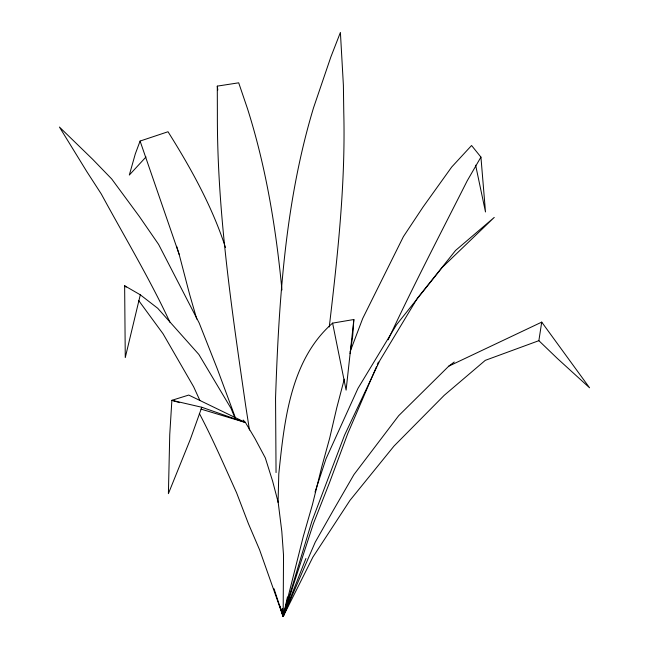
<?xml version="1.0" encoding="UTF-8"?>
<svg xmlns="http://www.w3.org/2000/svg" width="649" height="649" viewBox="0 0 649 649"><rect width="100%" height="100%" fill="white"/><g stroke="black" fill="none" stroke-linecap="round" stroke-linejoin="round"><path stroke-width="0.97" d="M199.34 413.445C212.969 439.316 224.489 466.079 236.552 492.705L248.389 523.621L259.584 549.8L283.142 616.55L315.219 542.207L332.937 510.958L353.956 474.573L398.656 415.717L448.759 366.166L541.728 322.123L538.865 340.676L485.29 360.349L444.257 395.29L393.959 446.123L349.973 500.371L312.923 557.045L283.142 616.55L283.532 555.357L281.804 531.377L278.186 502.367L272.612 481.12L265.295 457.861L254.984 438.554L245.46 422.523L243.172 420.041M278.064 502.521L278.786 473.965C284.27 421.631 290.192 360.025 332.604 323.121L353.859 319.519L352.683 336.174L350.079 353.632M274.04 588.748L283.142 616.55L283.24 614.538M353.859 319.519L346.104 390.114L332.604 323.121M329.262 326.982C337.61 255.738 345.601 184.194 343.775 112.342L343.386 85.214L340.401 32.45L330.885 56.885L313.508 107.888C285.13 201.831 278.883 300.544 275.549 398.072L276.052 472.561M279.873 605.979L283.142 616.55L283.67 613.556M280.887 608.77L283.142 616.55L284.043 611.601M344.278 379.154L336.742 407.888L329.643 438.302L321.831 466.655L312.437 504.622L303.237 536.634L283.142 616.55L282.339 612.575M282.412 612.599L283.142 616.55L287.466 596.991M140.306 294.808L125.265 357.591L124.64 285.763L140.306 294.808L157.715 308.267L198.862 354.459L231.052 408.408L234.881 417.713M282.607 612.534L283.142 616.55L311.909 521.236L344.562 435.171L379.819 360.576L417.396 298.199L421.485 293.088L455.574 250.449L494.246 217.423L442.245 267.404L396.474 324.825L357.972 388.378L326.025 458.762L315.025 492.064M282.639 608.494L283.142 616.55L313.394 523.654L329.392 482.961L347.799 433.467L376.485 366.677M245.46 422.523L201.807 407.264L190.303 439.414L168.399 493.646L169.746 434.643L171.88 400.319L188.729 395.063L245.46 422.523L200.922 409.081M350.184 351.507L362.694 318.489L403.41 236.617L423.083 206.966L451.696 167.028L471.572 145.506L480.933 157.099L485.493 211.963L475.62 165.179M283.142 616.55L283.053 614.538L283.142 616.55L305.914 558.497M225.471 247.488C212.118 206.333 190.936 168.245 168.018 131.747L140.087 141.06L135.308 153.894L129.321 175.035L146.017 156.953M377.264 364.811L378.432 362.012M388.143 339.808C413.097 286.079 440.541 233.632 467.223 180.779L480.933 157.099M448.759 366.166L454.259 362.004M249.459 430.036L245.72 405.99C231.709 309.078 217.017 211.671 217.374 113.51L217.293 86.122L238.694 82.812L247.545 108.845C266.187 167.661 276.076 228.659 281.942 289.965M201.807 407.264L171.88 400.319L179.627 402.656M124.64 285.763L126.141 287.126M538.865 340.676L557.532 358.629L589.56 387.794L541.728 322.123M138.643 300.495L163.053 333.781L193.662 386.82L199.9 400.49M169.941 322.253C149.44 278.234 124.405 236.617 101.285 193.986L86.812 171.604L59.44 127.05L92.62 159.256L111.717 178.978L139.324 216.45L158.599 244.405L199.202 323.032L217.326 368.932L235.465 417.907M140.087 141.06L179.197 254.513L189.54 294.111L196.769 319.081M176.642 246.279L179.197 254.513M217.293 86.122L217.804 90.033"/></g></svg>
